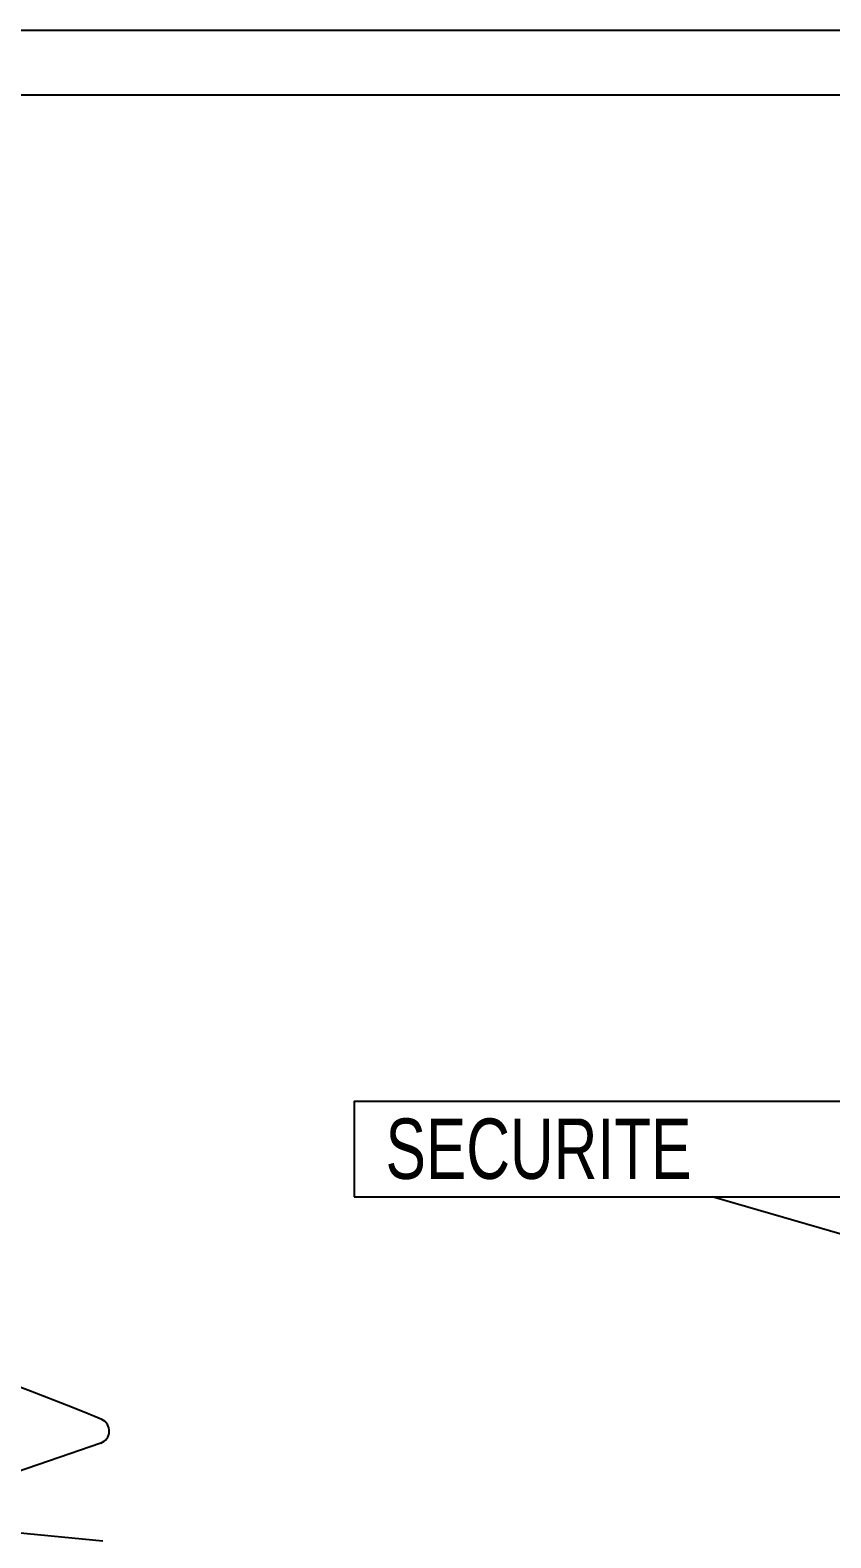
# Model space of a CAD drawing. Header units: millimetres. Extents: x 109 to 38194, y -453 to 956.
# Drawn here: x 1051.3 to 1298.7, y 490.3 to 956.3 of the extents above; entities that cross this region are included whole.
import ezdxf

# ---------------------------------------------------------------- set-up
doc = ezdxf.new("R2010")
doc.units = ezdxf.units.MM
for name, color, linetype in [('CARTOUCHE-1', 7, 'CONTINUOUS'), ('CARTOUCHE-2', 7, 'CONTINUOUS'), ('COTATION-2', 7, 'CONTINUOUS'), ('HACHURAGE', 7, 'CONTINUOUS'), ('INDICATIONS', 7, 'CONTINUOUS')]:
    doc.layers.add(name, color=color, linetype=linetype)
doc.styles.get("Standard").update_dxf_attribs({"font": 'txt', "width": 0.75})

# ---------------------------------------------------------------- blocks, each defined once
blk = doc.blocks.new('*D52')
at = {"layer": 'COTATION-2', "color": 196, "linetype": 'CONTINUOUS'}
blk.add_line((0, 0), (-200.126, 58.181), dxfattribs=at)

msp = doc.modelspace()

# ---------------------------------------------------------------- linework, layer by layer
at = {"layer": 'CARTOUCHE-1', "color": 250, "linetype": 'CONTINUOUS'}
for points in [[(135.89, 956.31), (1775.89, 956.31), (1775.89, 115.31), (135.89, 115.31)], [(135.89, 956.31), (1775.89, 956.31), (1775.89, 115.31), (135.89, 115.31)], [(155.89, 936.31), (1755.89, 936.31), (1755.89, 135.31), (155.89, 135.31)]]:
    msp.add_lwpolyline(points, close=True, dxfattribs=at)
at = {"layer": 'CARTOUCHE-2', "color": 215, "linetype": 'CONTINUOUS'}
msp.add_line((1073.12, 519.57), (1004.77, 496.07), dxfattribs=at)
msp.add_lwpolyline([(1073.45, 526.88, 0.048547), (892.57, 581.07, 0.047619), (702.85, 599.98)], format="xyb", dxfattribs=at)
msp.add_arc((1071.81, 523.29), 3.94, 289.3216, 65.4685, dxfattribs=at)
at = {"layer": 'HACHURAGE', "color": 214, "linetype": 'CONTINUOUS'}
msp.add_line((997.77, 496.76), (1073.8, 489.31), dxfattribs=at)
at = {"layer": 'INDICATIONS', "color": 7, "linetype": 'CONTINUOUS'}
msp.add_lwpolyline([(1151.42, 595.67), (1372.65, 595.67), (1372.64, 625.19), (1151.42, 625.19)], close=True, dxfattribs=at)

# ---------------------------------------------------------------- block references
at = {"layer": 'COTATION-2', "color": 196, "linetype": 'CONTINUOUS'}
msp.add_blockref('*D52', (1462.16, 537.49), dxfattribs=at)

# ---------------------------------------------------------------- texts
at = {"layer": 'INDICATIONS', "color": 7, "linetype": 'CONTINUOUS', "insert": (1161.13, 610.43), "char_height": 18.645, "width": 100, "attachment_point": 4}
msp.add_mtext('SECURITE', dxfattribs=at)

doc.saveas('drawing.dxf')
